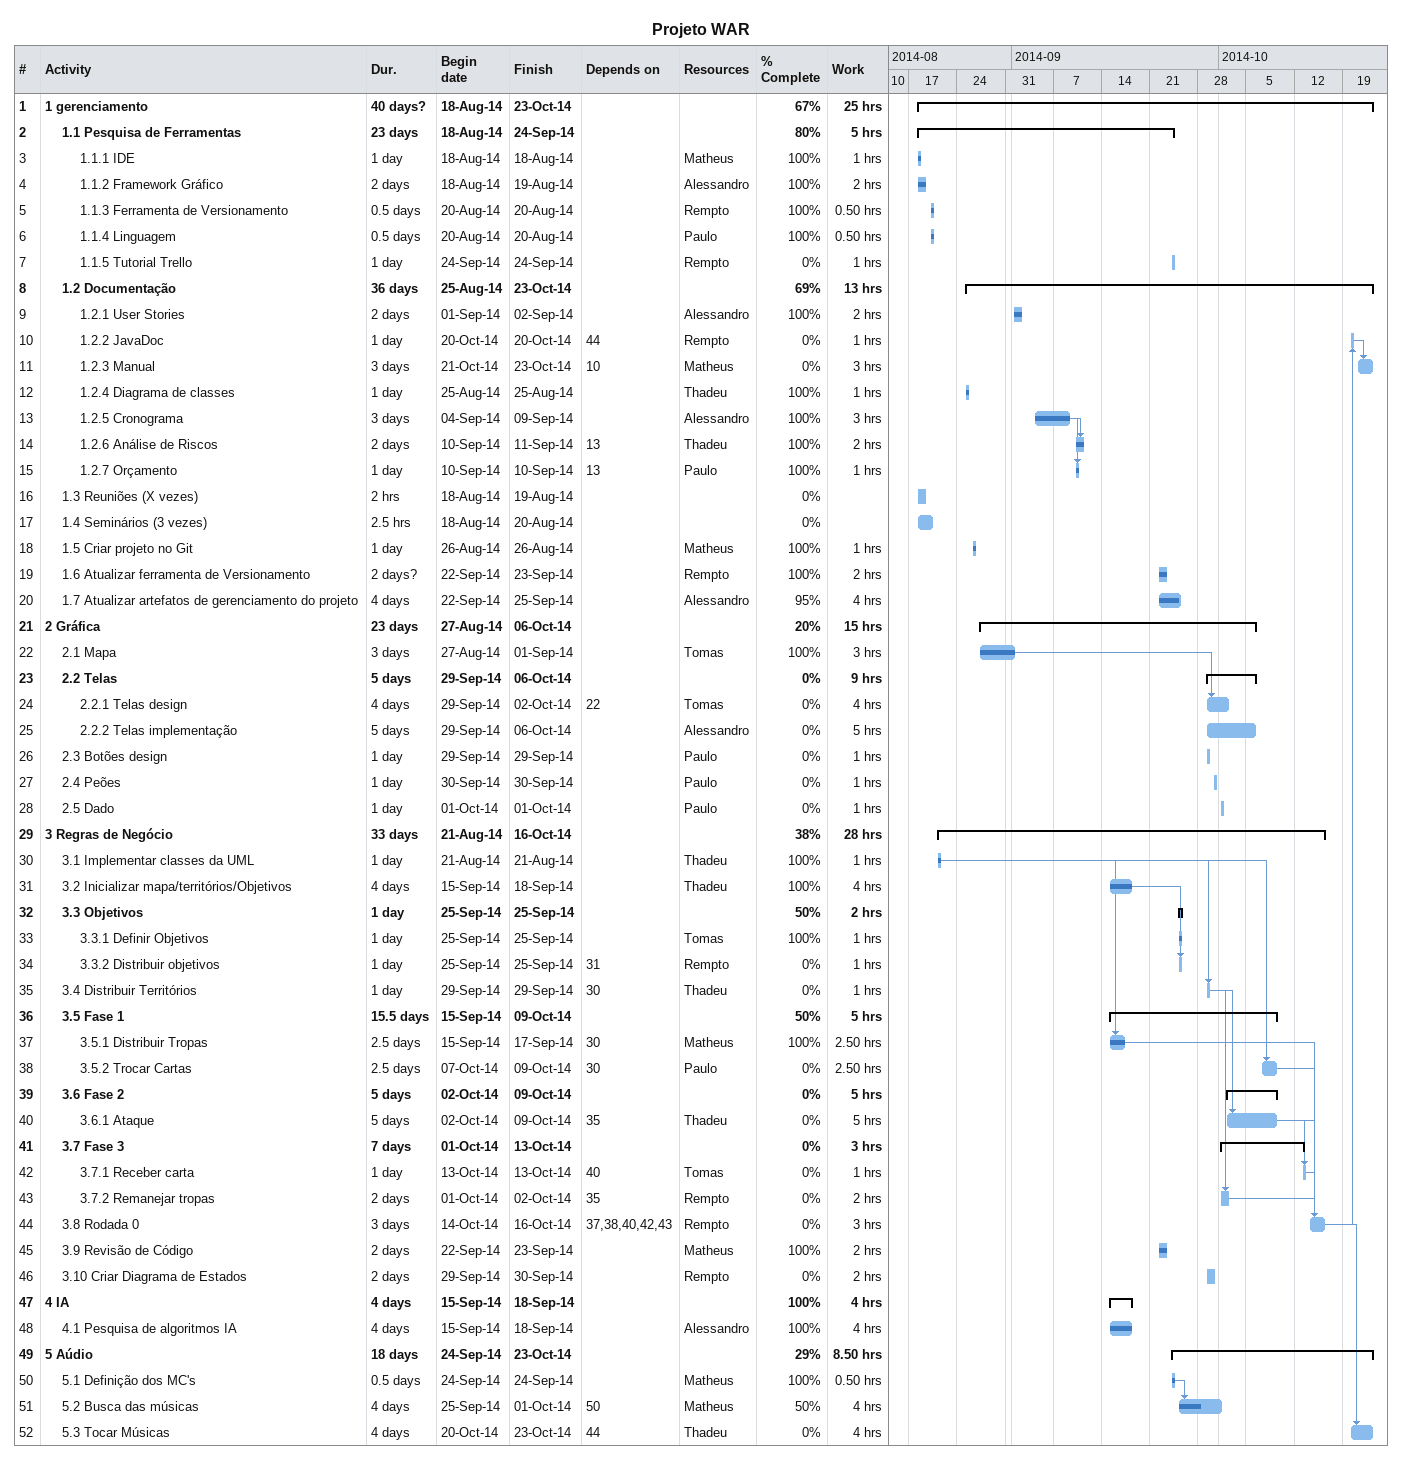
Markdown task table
Projeto WAR

| ID | Level | Task | Duration | Start | Finish | Predecessors | Resources | % complete | Work (h) |
|---|---|---|---|---|---|---|---|---|---|
| 1 | 1 | **1 gerenciamento** | 40d? | 2014-08-18 | 2014-10-23 |  |  | 67 | 25 |
| 2 | 2 | **1.1 Pesquisa de Ferramentas** | 23d | 2014-08-18 | 2014-09-24 |  |  | 80 | 5 |
| 3 | 3 | 1.1.1 IDE | 1d | 2014-08-18 | 2014-08-18 |  | Matheus | 100 | 1 |
| 4 | 3 | 1.1.2 Framework Gráfico | 2d | 2014-08-18 | 2014-08-19 |  | Alessandro | 100 | 2 |
| 5 | 3 | 1.1.3 Ferramenta de Versionamento | 0.5d | 2014-08-20 | 2014-08-20 |  | Rempto | 100 | 0.50 |
| 6 | 3 | 1.1.4 Linguagem | 0.5d | 2014-08-20 | 2014-08-20 |  | Paulo | 100 | 0.50 |
| 7 | 3 | 1.1.5 Tutorial Trello | 1d | 2014-09-24 | 2014-09-24 |  | Rempto | 0 | 1 |
| 8 | 2 | **1.2 Documentação** | 36d | 2014-08-25 | 2014-10-23 |  |  | 69 | 13 |
| 9 | 3 | 1.2.1 User Stories | 2d | 2014-09-01 | 2014-09-02 |  | Alessandro | 100 | 2 |
| 10 | 3 | 1.2.2 JavaDoc | 1d | 2014-10-20 | 2014-10-20 | 44 | Rempto | 0 | 1 |
| 11 | 3 | 1.2.3 Manual | 3d | 2014-10-21 | 2014-10-23 | 10 | Matheus | 0 | 3 |
| 12 | 3 | 1.2.4 Diagrama de classes | 1d | 2014-08-25 | 2014-08-25 |  | Thadeu | 100 | 1 |
| 13 | 3 | 1.2.5 Cronograma | 3d | 2014-09-04 | 2014-09-09 |  | Alessandro | 100 | 3 |
| 14 | 3 | 1.2.6 Análise de Riscos | 2d | 2014-09-10 | 2014-09-11 | 13 | Thadeu | 100 | 2 |
| 15 | 3 | 1.2.7 Orçamento | 1d | 2014-09-10 | 2014-09-10 | 13 | Paulo | 100 | 1 |
| 16 | 2 | 1.3 Reuniões (X vezes) | 2h | 2014-08-18 | 2014-08-19 |  |  | 0 |  |
| 17 | 2 | 1.4 Seminários (3 vezes) | 2.5h | 2014-08-18 | 2014-08-20 |  |  | 0 |  |
| 18 | 2 | 1.5 Criar projeto no Git | 1d | 2014-08-26 | 2014-08-26 |  | Matheus | 100 | 1 |
| 19 | 2 | 1.6 Atualizar ferramenta de Versionamento | 2d? | 2014-09-22 | 2014-09-23 |  | Rempto | 100 | 2 |
| 20 | 2 | 1.7 Atualizar artefatos de gerenciamento do projeto | 4d | 2014-09-22 | 2014-09-25 |  | Alessandro | 95 | 4 |
| 21 | 1 | **2 Gráfica** | 23d | 2014-08-27 | 2014-10-06 |  |  | 20 | 15 |
| 22 | 2 | 2.1 Mapa | 3d | 2014-08-27 | 2014-09-01 |  | Tomas | 100 | 3 |
| 23 | 2 | **2.2 Telas** | 5d | 2014-09-29 | 2014-10-06 |  |  | 0 | 9 |
| 24 | 3 | 2.2.1 Telas design | 4d | 2014-09-29 | 2014-10-02 | 22 | Tomas | 0 | 4 |
| 25 | 3 | 2.2.2 Telas implementação | 5d | 2014-09-29 | 2014-10-06 |  | Alessandro | 0 | 5 |
| 26 | 2 | 2.3 Botões design | 1d | 2014-09-29 | 2014-09-29 |  | Paulo | 0 | 1 |
| 27 | 2 | 2.4 Peões | 1d | 2014-09-30 | 2014-09-30 |  | Paulo | 0 | 1 |
| 28 | 2 | 2.5 Dado | 1d | 2014-10-01 | 2014-10-01 |  | Paulo | 0 | 1 |
| 29 | 1 | **3 Regras de Negócio** | 33d | 2014-08-21 | 2014-10-16 |  |  | 38 | 28 |
| 30 | 2 | 3.1 Implementar classes da UML | 1d | 2014-08-21 | 2014-08-21 |  | Thadeu | 100 | 1 |
| 31 | 2 | 3.2 Inicializar mapa/territórios/Objetivos | 4d | 2014-09-15 | 2014-09-18 |  | Thadeu | 100 | 4 |
| 32 | 2 | **3.3 Objetivos** | 1d | 2014-09-25 | 2014-09-25 |  |  | 50 | 2 |
| 33 | 3 | 3.3.1 Definir Objetivos | 1d | 2014-09-25 | 2014-09-25 |  | Tomas | 100 | 1 |
| 34 | 3 | 3.3.2 Distribuir objetivos | 1d | 2014-09-25 | 2014-09-25 | 31 | Rempto | 0 | 1 |
| 35 | 2 | 3.4 Distribuir Territórios | 1d | 2014-09-29 | 2014-09-29 | 30 | Thadeu | 0 | 1 |
| 36 | 2 | **3.5 Fase 1** | 15.5d | 2014-09-15 | 2014-10-09 |  |  | 50 | 5 |
| 37 | 3 | 3.5.1 Distribuir Tropas | 2.5d | 2014-09-15 | 2014-09-17 | 30 | Matheus | 100 | 2.50 |
| 38 | 3 | 3.5.2 Trocar Cartas | 2.5d | 2014-10-07 | 2014-10-09 | 30 | Paulo | 0 | 2.50 |
| 39 | 2 | **3.6 Fase 2** | 5d | 2014-10-02 | 2014-10-09 |  |  | 0 | 5 |
| 40 | 3 | 3.6.1 Ataque | 5d | 2014-10-02 | 2014-10-09 | 35 | Thadeu | 0 | 5 |
| 41 | 2 | **3.7 Fase 3** | 7d | 2014-10-01 | 2014-10-13 |  |  | 0 | 3 |
| 42 | 3 | 3.7.1 Receber carta | 1d | 2014-10-13 | 2014-10-13 | 40 | Tomas | 0 | 1 |
| 43 | 3 | 3.7.2 Remanejar tropas | 2d | 2014-10-01 | 2014-10-02 | 35 | Rempto | 0 | 2 |
| 44 | 2 | 3.8 Rodada 0 | 3d | 2014-10-14 | 2014-10-16 | 37, 38, 40, 42, 43 | Rempto | 0 | 3 |
| 45 | 2 | 3.9 Revisão de Código | 2d | 2014-09-22 | 2014-09-23 |  | Matheus | 100 | 2 |
| 46 | 2 | 3.10 Criar Diagrama de Estados | 2d | 2014-09-29 | 2014-09-30 |  | Rempto | 0 | 2 |
| 47 | 1 | **4 IA** | 4d | 2014-09-15 | 2014-09-18 |  |  | 100 | 4 |
| 48 | 2 | 4.1 Pesquisa de algoritmos IA | 4d | 2014-09-15 | 2014-09-18 |  | Alessandro | 100 | 4 |
| 49 | 1 | **5 Aúdio** | 18d | 2014-09-24 | 2014-10-23 |  |  | 29 | 8.50 |
| 50 | 2 | 5.1 Definição dos MC's | 0.5d | 2014-09-24 | 2014-09-24 |  | Matheus | 100 | 0.50 |
| 51 | 2 | 5.2 Busca das músicas | 4d | 2014-09-25 | 2014-10-01 | 50 | Matheus | 50 | 4 |
| 52 | 2 | 5.3 Tocar Músicas | 4d | 2014-10-20 | 2014-10-23 | 44 | Thadeu | 0 | 4 |
